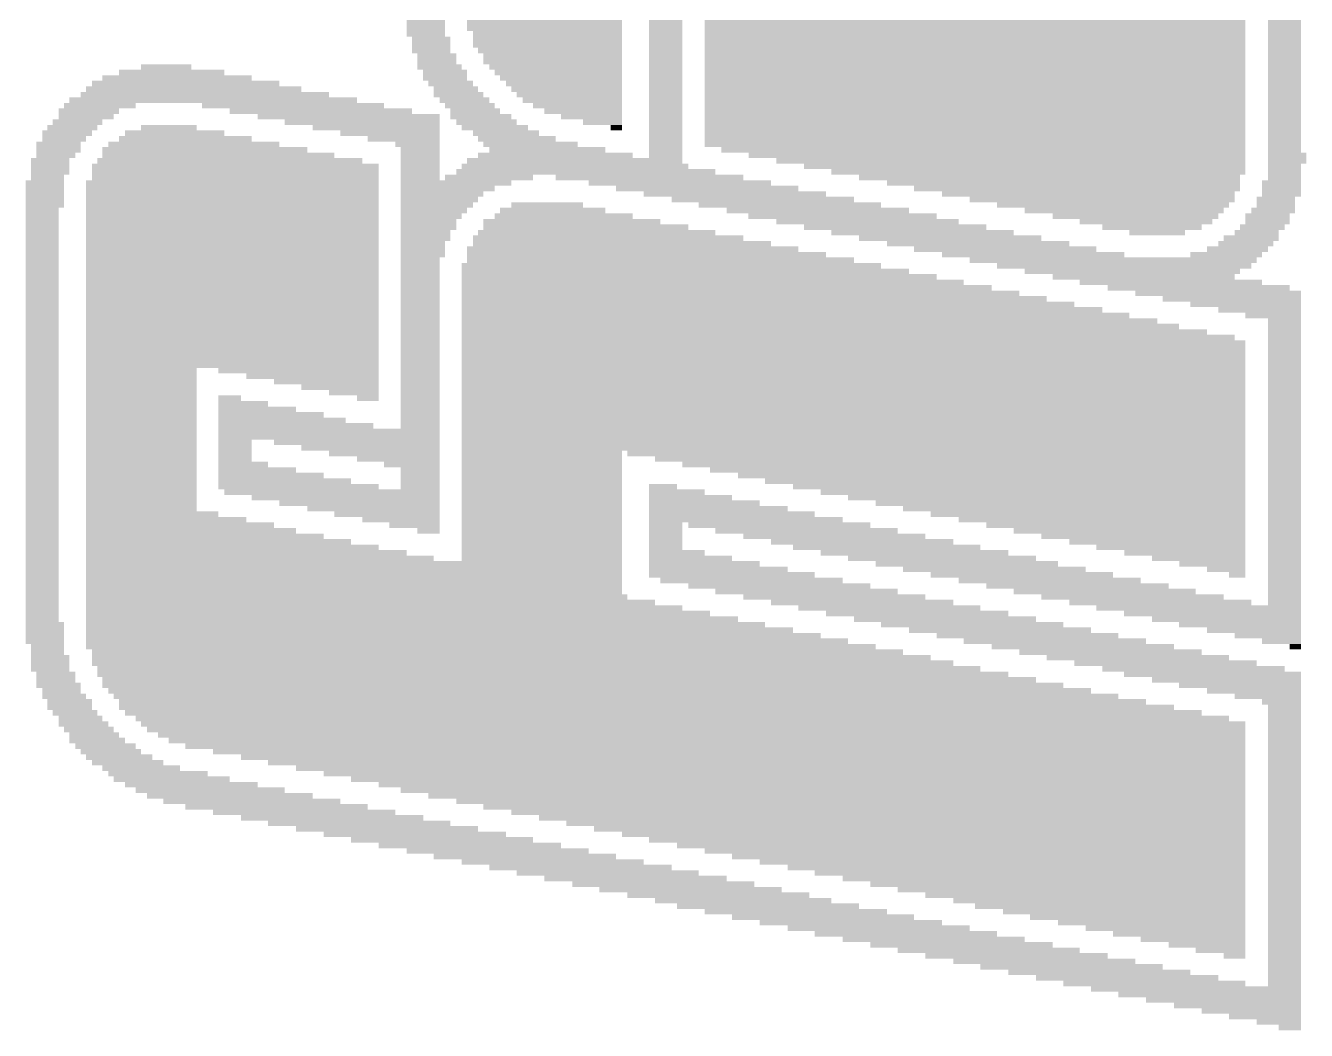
# Model space of a CAD drawing. Extents: x -50 to 50, y -28 to 28.
# Drawn here: x -50.259 to -45.349, y -7.631 to -3.778 of the extents above; entities that cross this region are included whole.
import ezdxf

# ---------------------------------------------------------------- set-up
doc = ezdxf.new("R2010")
doc.units = 0
doc.layers.add('200', color=132, linetype='CONTINUOUS')

# ---------------------------------------------------------------- blocks, each defined once
blk = doc.blocks.new('RECT')
blk.add_solid([(-0.5, -0.5), (0.5, -0.5), (-0.5, 0.5), (0.5, 0.5)])

msp = doc.modelspace()

# ---------------------------------------------------------------- block references
at = {"layer": '200'}
for p, xscale, yscale in [((-48.7248, -3.7677), 0.1473, 0.0211), ((-48.7248, -3.7888), 0.1473, 0.0211), ((-48.2702, -3.7677), 0.5944, 0.0211), ((-48.2702, -3.7888), 0.5944, 0.0211), ((-47.8053, -3.7677), 0.127, 0.0211), ((-47.8053, -3.7888), 0.127, 0.0211), ((-46.6192, -3.7677), 2.0726, 0.0211), ((-46.6192, -3.7888), 2.0726, 0.0211), ((-45.433, -3.7677), 0.127, 0.0211), ((-45.433, -3.7888), 0.127, 0.0211), ((-48.7248, -3.81), 0.1473, 0.0213), ((-48.7045, -3.8312), 0.1473, 0.0211), ((-48.2587, -3.81), 0.5715, 0.0213), ((-48.2587, -3.8312), 0.5715, 0.0211), ((-47.8053, -3.81), 0.127, 0.0213), ((-47.8053, -3.8312), 0.127, 0.0211), ((-46.6192, -3.81), 2.0726, 0.0213), ((-46.6192, -3.8312), 2.0726, 0.0211), ((-45.433, -3.81), 0.127, 0.0213), ((-45.433, -3.8312), 0.127, 0.0211), ((-48.7045, -3.8523), 0.1473, 0.0211), ((-48.7045, -3.8735), 0.1473, 0.0213), ((-48.2587, -3.8523), 0.5715, 0.0211), ((-48.2486, -3.8735), 0.5512, 0.0213), ((-47.8053, -3.8523), 0.127, 0.0211), ((-47.8053, -3.8735), 0.127, 0.0213), ((-46.6192, -3.8523), 2.0726, 0.0211), ((-46.6192, -3.8735), 2.0726, 0.0213), ((-45.433, -3.8523), 0.127, 0.0211), ((-45.433, -3.8735), 0.127, 0.0213), ((-49.7205, -3.937), 0.193, 0.0213), ((-48.6728, -3.937), 0.1702, 0.0213), ((-48.6829, -3.8947), 0.1499, 0.0211), ((-48.6829, -3.9158), 0.1499, 0.0211), ((-48.2384, -3.8947), 0.5309, 0.0211), ((-48.2384, -3.9158), 0.5309, 0.0211), ((-48.227, -3.937), 0.508, 0.0213), ((-47.8053, -3.8947), 0.127, 0.0211), ((-47.8053, -3.9158), 0.127, 0.0211), ((-47.8053, -3.937), 0.127, 0.0213), ((-46.6192, -3.8947), 2.0726, 0.0211), ((-46.6192, -3.9158), 2.0726, 0.0211), ((-46.6192, -3.937), 2.0726, 0.0213), ((-45.433, -3.8947), 0.127, 0.0211), ((-45.433, -3.9158), 0.127, 0.0211), ((-45.433, -3.937), 0.127, 0.0213), ((-49.6786, -3.9793), 0.5715, 0.0211), ((-49.6989, -3.9582), 0.4039, 0.0211), ((-48.6512, -3.9582), 0.1676, 0.0211), ((-48.6512, -3.9793), 0.1676, 0.0211), ((-48.2168, -3.9582), 0.4877, 0.0211), ((-48.2067, -3.9793), 0.4674, 0.0211), ((-47.8053, -3.9582), 0.127, 0.0211), ((-47.8053, -3.9793), 0.127, 0.0211), ((-46.6192, -3.9582), 2.0726, 0.0211), ((-46.6192, -3.9793), 2.0726, 0.0211), ((-45.433, -3.9582), 0.127, 0.0211), ((-45.433, -3.9793), 0.127, 0.0211), ((-49.6151, -4.0217), 0.8255, 0.0211), ((-49.6456, -4.0005), 0.7188, 0.0213), ((-48.6296, -4.0005), 0.1702, 0.0213), ((-48.6093, -4.0217), 0.1702, 0.0211), ((-48.1952, -4.0005), 0.4445, 0.0213), ((-48.1851, -4.0217), 0.4242, 0.0211), ((-47.8053, -4.0005), 0.127, 0.0213), ((-47.8053, -4.0217), 0.127, 0.0211), ((-46.6192, -4.0005), 2.0726, 0.0213), ((-46.6192, -4.0217), 2.0726, 0.0211), ((-45.433, -4.0005), 0.127, 0.0213), ((-45.433, -4.0217), 0.127, 0.0211), ((-49.9745, -4.0852), 0.2743, 0.0211), ((-49.5402, -4.064), 1.1024, 0.0213), ((-49.5719, -4.0428), 0.9525, 0.0211), ((-49.2341, -4.0852), 0.6985, 0.0211), ((-48.5991, -4.0428), 0.1905, 0.0211), ((-48.5762, -4.064), 0.1905, 0.0213), ((-48.5559, -4.0852), 0.1905, 0.0211), ((-48.1749, -4.0428), 0.4039, 0.0211), ((-48.1635, -4.064), 0.381, 0.0213), ((-48.1432, -4.0852), 0.3404, 0.0211), ((-47.8053, -4.0428), 0.127, 0.0211), ((-47.8053, -4.064), 0.127, 0.0213), ((-47.8053, -4.0852), 0.127, 0.0211), ((-46.6192, -4.0428), 2.0726, 0.0211), ((-46.6192, -4.064), 2.0726, 0.0213), ((-46.6192, -4.0852), 2.0726, 0.0211), ((-45.433, -4.0428), 0.127, 0.0211), ((-45.433, -4.064), 0.127, 0.0213), ((-45.433, -4.0852), 0.127, 0.0211), ((-50.0266, -4.1275), 0.2108, 0.0213), ((-50.0164, -4.1063), 0.2311, 0.0211), ((-49.1274, -4.1063), 0.6985, 0.0211), ((-49.0207, -4.1275), 0.6985, 0.0213), ((-48.5356, -4.1063), 0.1905, 0.0211), ((-48.514, -4.1275), 0.2337, 0.0213), ((-48.1216, -4.1063), 0.2972, 0.0211), ((-48.0898, -4.1275), 0.2337, 0.0213), ((-47.8053, -4.1063), 0.127, 0.0211), ((-47.8053, -4.1275), 0.127, 0.0213), ((-46.6192, -4.1063), 2.0726, 0.0211), ((-46.6192, -4.1275), 2.0726, 0.0213), ((-45.433, -4.1063), 0.127, 0.0211), ((-45.433, -4.1275), 0.127, 0.0213), ((-50.0799, -4.1698), 0.1905, 0.0211), ((-50.0596, -4.1487), 0.1905, 0.0211), ((-49.7103, -4.1698), 0.2134, 0.0211), ((-48.9687, -4.1487), 0.5944, 0.0211), ((-48.9153, -4.1698), 0.4877, 0.0211), ((-48.4924, -4.1487), 0.2311, 0.0211), ((-48.4607, -4.1698), 0.254, 0.0211), ((-48.0479, -4.1487), 0.1499, 0.0211), ((-47.9946, -4.1698), 0.0432, 0.0211), ((-47.8053, -4.1487), 0.127, 0.0211), ((-47.8053, -4.1698), 0.127, 0.0211), ((-46.6192, -4.1487), 2.0726, 0.0211), ((-46.6192, -4.1698), 2.0726, 0.0211), ((-45.433, -4.1487), 0.127, 0.0211), ((-45.433, -4.1698), 0.127, 0.0211), ((-50.1002, -4.191), 0.1905, 0.0213), ((-50.1117, -4.2122), 0.1676, 0.0211), ((-49.6468, -4.2122), 0.508, 0.0211), ((-49.6875, -4.191), 0.381, 0.0213), ((-48.862, -4.191), 0.381, 0.0213), ((-48.8099, -4.2122), 0.2769, 0.0211), ((-48.4175, -4.191), 0.254, 0.0213), ((-48.3756, -4.2122), 0.2972, 0.0211), ((-47.8053, -4.191), 0.127, 0.0213), ((-47.8053, -4.2122), 0.127, 0.0211), ((-46.6192, -4.191), 2.0726, 0.0213), ((-46.6192, -4.2122), 2.0726, 0.0211), ((-45.433, -4.191), 0.127, 0.0213), ((-45.433, -4.2122), 0.127, 0.0211), ((-50.1333, -4.2333), 0.1702, 0.0211), ((-50.1333, -4.2545), 0.1702, 0.0213), ((-50.1434, -4.2757), 0.1499, 0.0211), ((-49.5719, -4.2545), 0.7849, 0.0213), ((-49.5198, -4.2757), 0.889, 0.0211), ((-49.6138, -4.2333), 0.6553, 0.0211), ((-48.7566, -4.2333), 0.1702, 0.0211), ((-48.7464, -4.2545), 0.1499, 0.0213), ((-48.7464, -4.2757), 0.1499, 0.0211), ((-48.2283, -4.2757), 0.5918, 0.0211), ((-48.3235, -4.2333), 0.3607, 0.0211), ((-48.2587, -4.2545), 0.4445, 0.0213), ((-47.8053, -4.2333), 0.127, 0.0211), ((-47.8053, -4.2545), 0.127, 0.0213), ((-47.8053, -4.2757), 0.127, 0.0211), ((-46.6192, -4.2333), 2.0726, 0.0211), ((-46.5874, -4.2545), 2.0091, 0.0213), ((-46.5353, -4.2757), 1.905, 0.0211), ((-45.433, -4.2333), 0.127, 0.0211), ((-45.433, -4.2545), 0.127, 0.0213), ((-45.4228, -4.2757), 0.1473, 0.0211), ((-50.165, -4.2968), 0.1473, 0.0211), ((-50.165, -4.318), 0.1473, 0.0213), ((-49.4551, -4.318), 1.0998, 0.0213), ((-49.4767, -4.2968), 1.016, 0.0211), ((-48.7464, -4.2968), 0.1499, 0.0211), ((-48.7464, -4.318), 0.1499, 0.0213), ((-48.1533, -4.318), 0.8687, 0.0213), ((-48.1546, -4.2968), 0.8255, 0.0211), ((-46.482, -4.2968), 1.7983, 0.0211), ((-46.4287, -4.318), 1.6916, 0.0213), ((-45.4228, -4.2968), 0.1473, 0.0211), ((-45.433, -4.318), 0.127, 0.0213), ((-50.1752, -4.3603), 0.127, 0.0211), ((-50.165, -4.3392), 0.1473, 0.0211), ((-49.4551, -4.3392), 1.0998, 0.0211), ((-49.4551, -4.3603), 1.0998, 0.0211), ((-48.7464, -4.3392), 0.1499, 0.0211), ((-48.7464, -4.3603), 0.1499, 0.0211), ((-48.4823, -4.3603), 0.3378, 0.0211), ((-48.1114, -4.3392), 0.9931, 0.0211), ((-47.8676, -4.3603), 0.7188, 0.0211), ((-46.3766, -4.3392), 1.5875, 0.0211), ((-46.3334, -4.3603), 1.4605, 0.0211), ((-45.433, -4.3392), 0.127, 0.0211), ((-45.433, -4.3603), 0.127, 0.0211), ((-50.1853, -4.3815), 0.1473, 0.0213), ((-50.1853, -4.4027), 0.1473, 0.0211), ((-50.1853, -4.4238), 0.1473, 0.0211), ((-49.4665, -4.3815), 1.1227, 0.0213), ((-49.4665, -4.4027), 1.1227, 0.0211), ((-49.4665, -4.4238), 1.1227, 0.0211), ((-48.6093, -4.3815), 0.4242, 0.0213), ((-48.641, -4.4027), 0.3607, 0.0211), ((-48.6626, -4.4238), 0.3175, 0.0211), ((-47.7507, -4.3815), 0.6985, 0.0213), ((-47.6466, -4.4027), 0.6985, 0.0211), ((-47.5399, -4.4238), 0.6985, 0.0211), ((-46.2801, -4.3815), 1.3538, 0.0213), ((-46.228, -4.4027), 1.2497, 0.0211), ((-46.1848, -4.4238), 1.1227, 0.0211), ((-45.4444, -4.3815), 0.1499, 0.0213), ((-45.4444, -4.4027), 0.1499, 0.0211), ((-45.4444, -4.4238), 0.1499, 0.0211), ((-50.1853, -4.445), 0.1473, 0.0213), ((-50.1853, -4.4662), 0.1473, 0.0211), ((-49.4665, -4.445), 1.1227, 0.0213), ((-49.4665, -4.4662), 1.1227, 0.0211), ((-48.6728, -4.445), 0.2972, 0.0213), ((-48.6829, -4.4662), 0.2769, 0.0211), ((-48.26, -4.4662), 0.2743, 0.0211), ((-47.4332, -4.445), 0.6985, 0.0213), ((-47.3291, -4.4662), 0.6985, 0.0211), ((-46.1315, -4.445), 1.016, 0.0213), ((-46.0908, -4.4662), 0.889, 0.0211), ((-45.466, -4.445), 0.1473, 0.0213), ((-45.466, -4.4662), 0.1473, 0.0211), ((-50.1955, -4.4873), 0.127, 0.0211), ((-50.1955, -4.5085), 0.127, 0.0213), ((-49.4665, -4.4873), 1.1227, 0.0211), ((-49.4665, -4.5085), 1.1227, 0.0213), ((-48.7045, -4.5085), 0.2337, 0.0213), ((-48.6943, -4.4873), 0.254, 0.0211), ((-48.1965, -4.5085), 0.5283, 0.0213), ((-48.2384, -4.4873), 0.4039, 0.0211), ((-47.2224, -4.4873), 0.6985, 0.0211), ((-47.1272, -4.5085), 0.7214, 0.0213), ((-46.0477, -4.4873), 0.762, 0.0211), ((-46.0045, -4.5085), 0.635, 0.0213), ((-45.4978, -4.5085), 0.1702, 0.0213), ((-45.4762, -4.4873), 0.1676, 0.0211), ((-50.1955, -4.5297), 0.127, 0.0211), ((-50.1955, -4.5508), 0.127, 0.0211), ((-50.1955, -4.572), 0.127, 0.0213), ((-49.4665, -4.5297), 1.1227, 0.0211), ((-49.4665, -4.5508), 1.1227, 0.0211), ((-49.4665, -4.572), 1.1227, 0.0213), ((-48.7147, -4.5297), 0.2134, 0.0211), ((-48.7147, -4.5508), 0.2134, 0.0211), ((-48.7261, -4.572), 0.1905, 0.0213), ((-48.0695, -4.572), 0.9093, 0.0213), ((-48.1648, -4.5297), 0.6782, 0.0211), ((-48.1114, -4.5508), 0.7849, 0.0211), ((-47.0319, -4.5297), 0.6985, 0.0211), ((-46.9252, -4.5508), 0.6985, 0.0211), ((-46.8211, -4.572), 0.6985, 0.0213), ((-45.9638, -4.5297), 0.508, 0.0211), ((-45.941, -4.5508), 0.381, 0.0211), ((-45.9207, -4.572), 0.2134, 0.0213), ((-45.5397, -4.572), 0.1676, 0.0213), ((-45.5181, -4.5508), 0.1702, 0.0211), ((-45.4978, -4.5297), 0.1702, 0.0211), ((-50.1955, -4.5932), 0.127, 0.0211), ((-50.1955, -4.6143), 0.127, 0.0211), ((-49.4665, -4.5932), 1.1227, 0.0211), ((-49.4665, -4.6143), 1.1227, 0.0211), ((-48.7261, -4.5932), 0.1905, 0.0211), ((-48.7363, -4.6143), 0.1702, 0.0211), ((-47.973, -4.6143), 1.143, 0.0211), ((-48.0263, -4.5932), 1.0363, 0.0211), ((-46.7144, -4.5932), 0.6985, 0.0211), ((-46.6077, -4.6143), 0.6985, 0.0211), ((-45.5816, -4.6143), 0.2108, 0.0211), ((-45.5613, -4.5932), 0.2108, 0.0211), ((-50.1955, -4.6355), 0.127, 0.0213), ((-50.1955, -4.6567), 0.127, 0.0211), ((-49.4665, -4.6355), 1.1227, 0.0213), ((-49.4665, -4.6567), 1.1227, 0.0211), ((-48.7363, -4.6355), 0.1702, 0.0213), ((-48.7363, -4.6567), 0.1702, 0.0211), ((-47.9323, -4.6355), 1.27, 0.0213), ((-47.879, -4.6567), 1.3767, 0.0211), ((-46.5036, -4.6355), 0.6985, 0.0213), ((-46.3969, -4.6567), 0.6985, 0.0211), ((-45.6565, -4.6567), 0.2743, 0.0211), ((-45.6133, -4.6355), 0.2337, 0.0213), ((-50.1955, -4.6778), 0.127, 0.0211), ((-50.1955, -4.699), 0.127, 0.0213), ((-50.1955, -4.7202), 0.127, 0.0211), ((-49.4665, -4.6778), 1.1227, 0.0211), ((-49.4665, -4.699), 1.1227, 0.0213), ((-49.4665, -4.7202), 1.1227, 0.0211), ((-48.7464, -4.6778), 0.1499, 0.0211), ((-48.7464, -4.699), 0.1499, 0.0213), ((-48.7464, -4.7202), 0.1499, 0.0211), ((-47.7838, -4.699), 1.6078, 0.0213), ((-47.7304, -4.7202), 1.7145, 0.0211), ((-47.8257, -4.6778), 1.4834, 0.0211), ((-46.0896, -4.6778), 1.0998, 0.0211), ((-46.0477, -4.699), 0.9754, 0.0213), ((-46.0159, -4.7202), 0.8255, 0.0211), ((-50.1955, -4.7413), 0.127, 0.0211), ((-50.1955, -4.7625), 0.127, 0.0213), ((-49.4665, -4.7413), 1.1227, 0.0211), ((-49.4665, -4.7625), 1.1227, 0.0213), ((-48.7464, -4.7413), 0.1499, 0.0211), ((-48.7464, -4.7625), 0.1499, 0.0213), ((-47.6771, -4.7413), 1.8212, 0.0211), ((-47.625, -4.7625), 1.9253, 0.0213), ((-45.9727, -4.7413), 0.6985, 0.0211), ((-45.8686, -4.7625), 0.6985, 0.0213), ((-50.1955, -4.7837), 0.127, 0.0211), ((-50.1955, -4.8048), 0.127, 0.0211), ((-49.4665, -4.7837), 1.1227, 0.0211), ((-49.4665, -4.8048), 1.1227, 0.0211), ((-48.7464, -4.7837), 0.1499, 0.0211), ((-48.7464, -4.8048), 0.1499, 0.0211), ((-47.5717, -4.7837), 2.032, 0.0211), ((-47.5183, -4.8048), 2.1387, 0.0211), ((-45.7619, -4.7837), 0.6985, 0.0211), ((-45.687, -4.8048), 0.635, 0.0211), ((-50.1955, -4.826), 0.127, 0.0213), ((-50.1955, -4.8472), 0.127, 0.0211), ((-50.1955, -4.8683), 0.127, 0.0211), ((-49.4665, -4.826), 1.1227, 0.0213), ((-49.4665, -4.8472), 1.1227, 0.0211), ((-49.4665, -4.8683), 1.1227, 0.0211), ((-48.7464, -4.826), 0.1499, 0.0213), ((-48.7464, -4.8472), 0.1499, 0.0211), ((-48.7464, -4.8683), 0.1499, 0.0211), ((-47.4663, -4.826), 2.2428, 0.0213), ((-47.4129, -4.8472), 2.3495, 0.0211), ((-47.3596, -4.8683), 2.4562, 0.0211), ((-45.6349, -4.826), 0.5309, 0.0213), ((-45.5816, -4.8472), 0.4242, 0.0211), ((-45.5282, -4.8683), 0.3175, 0.0211), ((-50.1955, -4.8895), 0.127, 0.0213), ((-50.1955, -4.9107), 0.127, 0.0211), ((-49.4665, -4.8895), 1.1227, 0.0213), ((-49.4665, -4.9107), 1.1227, 0.0211), ((-48.7464, -4.8895), 0.1499, 0.0213), ((-48.7464, -4.9107), 0.1499, 0.0211), ((-47.2542, -4.9107), 2.667, 0.0211), ((-47.3075, -4.8895), 2.5603, 0.0213), ((-45.4762, -4.8895), 0.2134, 0.0213), ((-45.433, -4.9107), 0.127, 0.0211), ((-50.1955, -4.9318), 0.127, 0.0211), ((-50.1955, -4.953), 0.127, 0.0213), ((-49.4665, -4.9318), 1.1227, 0.0211), ((-49.4665, -4.953), 1.1227, 0.0213), ((-48.7464, -4.9318), 0.1499, 0.0211), ((-48.7464, -4.953), 0.1499, 0.0213), ((-47.2123, -4.9318), 2.7508, 0.0211), ((-47.1589, -4.953), 2.8575, 0.0213), ((-45.433, -4.9318), 0.127, 0.0211), ((-45.433, -4.953), 0.127, 0.0213), ((-50.1955, -4.9742), 0.127, 0.0211), ((-50.1955, -4.9953), 0.127, 0.0211), ((-50.1955, -5.0165), 0.127, 0.0213), ((-49.4665, -4.9742), 1.1227, 0.0211), ((-49.4665, -4.9953), 1.1227, 0.0211), ((-49.4665, -5.0165), 1.1227, 0.0213), ((-48.7464, -4.9742), 0.1499, 0.0211), ((-48.7464, -4.9953), 0.1499, 0.0211), ((-48.7464, -5.0165), 0.1499, 0.0213), ((-47.1056, -4.9742), 2.9642, 0.0211), ((-47.0853, -4.9953), 3.0048, 0.0211), ((-47.0853, -5.0165), 3.0048, 0.0213), ((-45.433, -4.9742), 0.127, 0.0211), ((-45.433, -4.9953), 0.127, 0.0211), ((-45.433, -5.0165), 0.127, 0.0213), ((-50.1955, -5.0377), 0.127, 0.0211), ((-50.1955, -5.0588), 0.127, 0.0211), ((-49.4665, -5.0377), 1.1227, 0.0211), ((-49.4665, -5.0588), 1.1227, 0.0211), ((-48.7464, -5.0377), 0.1499, 0.0211), ((-48.7464, -5.0588), 0.1499, 0.0211), ((-47.0853, -5.0377), 3.0048, 0.0211), ((-47.0853, -5.0588), 3.0048, 0.0211), ((-45.433, -5.0377), 0.127, 0.0211), ((-45.433, -5.0588), 0.127, 0.0211), ((-50.1955, -5.08), 0.127, 0.0213), ((-50.1955, -5.1012), 0.127, 0.0211), ((-49.4665, -5.08), 1.1227, 0.0213), ((-49.8158, -5.1012), 0.4242, 0.0211), ((-49.2125, -5.1012), 0.6147, 0.0211), ((-48.7464, -5.08), 0.1499, 0.0213), ((-48.7464, -5.1012), 0.1499, 0.0211), ((-47.0853, -5.08), 3.0048, 0.0213), ((-47.0853, -5.1012), 3.0048, 0.0211), ((-45.433, -5.08), 0.127, 0.0213), ((-45.433, -5.1012), 0.127, 0.0211), ((-50.1955, -5.1223), 0.127, 0.0211), ((-50.1955, -5.1435), 0.127, 0.0213), ((-50.1955, -5.1647), 0.127, 0.0211), ((-49.8158, -5.1223), 0.4242, 0.0211), ((-49.8158, -5.1435), 0.4242, 0.0213), ((-49.8158, -5.1647), 0.4242, 0.0211), ((-49.1592, -5.1223), 0.508, 0.0211), ((-49.1058, -5.1435), 0.4013, 0.0213), ((-49.0538, -5.1647), 0.2972, 0.0211), ((-48.7464, -5.1223), 0.1499, 0.0211), ((-48.7464, -5.1435), 0.1499, 0.0213), ((-48.7464, -5.1647), 0.1499, 0.0211), ((-47.0853, -5.1223), 3.0048, 0.0211), ((-47.0853, -5.1435), 3.0048, 0.0213), ((-47.0853, -5.1647), 3.0048, 0.0211), ((-45.433, -5.1223), 0.127, 0.0211), ((-45.433, -5.1435), 0.127, 0.0213), ((-45.433, -5.1647), 0.127, 0.0211), ((-50.1955, -5.1858), 0.127, 0.0211), ((-50.1955, -5.207), 0.127, 0.0213), ((-49.8158, -5.1858), 0.4242, 0.0211), ((-49.8158, -5.207), 0.4242, 0.0213), ((-49.4767, -5.207), 0.0864, 0.0213), ((-49.0004, -5.1858), 0.1905, 0.0211), ((-48.9471, -5.207), 0.0838, 0.0213), ((-48.7464, -5.1858), 0.1499, 0.0211), ((-48.7464, -5.207), 0.1499, 0.0213), ((-47.0853, -5.1858), 3.0048, 0.0211), ((-47.0853, -5.207), 3.0048, 0.0213), ((-45.433, -5.1858), 0.127, 0.0211), ((-45.433, -5.207), 0.127, 0.0213), ((-50.1955, -5.2282), 0.127, 0.0211), ((-50.1955, -5.2493), 0.127, 0.0211), ((-49.8158, -5.2282), 0.4242, 0.0211), ((-49.8158, -5.2493), 0.4242, 0.0211), ((-49.3713, -5.2493), 0.2972, 0.0211), ((-49.4246, -5.2282), 0.1905, 0.0211), ((-48.7464, -5.2282), 0.1499, 0.0211), ((-48.7464, -5.2493), 0.1499, 0.0211), ((-47.0853, -5.2282), 3.0048, 0.0211), ((-47.0853, -5.2493), 3.0048, 0.0211), ((-45.433, -5.2282), 0.127, 0.0211), ((-45.433, -5.2493), 0.127, 0.0211), ((-50.1955, -5.2705), 0.127, 0.0213), ((-50.1955, -5.2917), 0.127, 0.0211), ((-50.1955, -5.3128), 0.127, 0.0211), ((-49.8158, -5.2705), 0.4242, 0.0213), ((-49.8158, -5.2917), 0.4242, 0.0211), ((-49.8158, -5.3128), 0.4242, 0.0211), ((-49.276, -5.2917), 0.4877, 0.0211), ((-49.2227, -5.3128), 0.5944, 0.0211), ((-49.3179, -5.2705), 0.4039, 0.0213), ((-48.7464, -5.2705), 0.1499, 0.0213), ((-48.7464, -5.2917), 0.1499, 0.0211), ((-48.7464, -5.3128), 0.1499, 0.0211), ((-47.0853, -5.2705), 3.0048, 0.0213), ((-47.0853, -5.2917), 3.0048, 0.0211), ((-47.0853, -5.3128), 3.0048, 0.0211), ((-45.433, -5.2705), 0.127, 0.0213), ((-45.433, -5.2917), 0.127, 0.0211), ((-45.433, -5.3128), 0.127, 0.0211), ((-50.1955, -5.334), 0.127, 0.0213), ((-50.1955, -5.3552), 0.127, 0.0211), ((-49.8158, -5.334), 0.4242, 0.0213), ((-49.8158, -5.3552), 0.4242, 0.0211), ((-49.0957, -5.334), 0.8484, 0.0213), ((-49.0957, -5.3552), 0.8484, 0.0211), ((-47.0853, -5.334), 3.0048, 0.0213), ((-47.0853, -5.3552), 3.0048, 0.0211), ((-45.433, -5.334), 0.127, 0.0213), ((-45.433, -5.3552), 0.127, 0.0211), ((-50.1955, -5.3763), 0.127, 0.0211), ((-50.1955, -5.3975), 0.127, 0.0213), ((-49.8158, -5.3763), 0.4242, 0.0211), ((-49.8158, -5.3975), 0.4242, 0.0213), ((-49.4563, -5.3763), 0.127, 0.0211), ((-49.4563, -5.3975), 0.127, 0.0213), ((-48.989, -5.3763), 0.635, 0.0211), ((-48.9369, -5.3975), 0.5309, 0.0213), ((-47.0853, -5.3763), 3.0048, 0.0211), ((-47.0853, -5.3975), 3.0048, 0.0213), ((-45.433, -5.3763), 0.127, 0.0211), ((-45.433, -5.3975), 0.127, 0.0213), ((-50.1955, -5.4187), 0.127, 0.0211), ((-50.1955, -5.4398), 0.127, 0.0211), ((-49.8158, -5.4187), 0.4242, 0.0211), ((-49.8158, -5.4398), 0.4242, 0.0211), ((-49.4563, -5.4187), 0.127, 0.0211), ((-49.4563, -5.4398), 0.127, 0.0211), ((-48.8836, -5.4187), 0.4242, 0.0211), ((-48.8302, -5.4398), 0.3175, 0.0211), ((-48.2803, -5.4187), 0.6147, 0.0211), ((-48.2803, -5.4398), 0.6147, 0.0211), ((-46.7677, -5.4187), 2.3698, 0.0211), ((-46.7144, -5.4398), 2.2631, 0.0211), ((-45.433, -5.4187), 0.127, 0.0211), ((-45.433, -5.4398), 0.127, 0.0211), ((-50.1955, -5.461), 0.127, 0.0213), ((-50.1955, -5.4822), 0.127, 0.0211), ((-50.1955, -5.5033), 0.127, 0.0211), ((-49.8158, -5.461), 0.4242, 0.0213), ((-49.8158, -5.4822), 0.4242, 0.0211), ((-49.8158, -5.5033), 0.4242, 0.0211), ((-49.3713, -5.4822), 0.2972, 0.0211), ((-49.4246, -5.461), 0.1905, 0.0213), ((-49.3179, -5.5033), 0.4039, 0.0211), ((-48.7782, -5.461), 0.2134, 0.0213), ((-48.7464, -5.4822), 0.1499, 0.0211), ((-48.7464, -5.5033), 0.1499, 0.0211), ((-48.2803, -5.461), 0.6147, 0.0213), ((-48.2803, -5.4822), 0.6147, 0.0211), ((-48.2803, -5.5033), 0.6147, 0.0211), ((-46.6623, -5.461), 2.159, 0.0213), ((-46.609, -5.4822), 2.0523, 0.0211), ((-46.5557, -5.5033), 1.9456, 0.0211), ((-45.433, -5.461), 0.127, 0.0213), ((-45.433, -5.4822), 0.127, 0.0211), ((-45.433, -5.5033), 0.127, 0.0211), ((-50.1955, -5.5245), 0.127, 0.0213), ((-50.1955, -5.5457), 0.127, 0.0211), ((-49.8158, -5.5245), 0.4242, 0.0213), ((-49.8158, -5.5457), 0.4242, 0.0211), ((-49.2658, -5.5245), 0.508, 0.0213), ((-49.2125, -5.5457), 0.6147, 0.0211), ((-48.7464, -5.5245), 0.1499, 0.0213), ((-48.7464, -5.5457), 0.1499, 0.0211), ((-48.2803, -5.5245), 0.6147, 0.0213), ((-48.2803, -5.5457), 0.6147, 0.0211), ((-47.8155, -5.5457), 0.1067, 0.0211), ((-46.5036, -5.5245), 1.8415, 0.0213), ((-46.4503, -5.5457), 1.7348, 0.0211), ((-45.433, -5.5245), 0.127, 0.0213), ((-45.433, -5.5457), 0.127, 0.0211), ((-50.1955, -5.5668), 0.127, 0.0211), ((-50.1955, -5.588), 0.127, 0.0213), ((-49.8158, -5.5668), 0.4242, 0.0211), ((-49.8158, -5.588), 0.4242, 0.0213), ((-49.0842, -5.5668), 0.8255, 0.0211), ((-49.0322, -5.588), 0.7214, 0.0213), ((-48.2803, -5.5668), 0.6147, 0.0211), ((-48.2803, -5.588), 0.6147, 0.0213), ((-47.7622, -5.5668), 0.2134, 0.0211), ((-47.7101, -5.588), 0.3175, 0.0213), ((-46.3969, -5.5668), 1.6281, 0.0211), ((-46.3448, -5.588), 1.524, 0.0213), ((-45.433, -5.5668), 0.127, 0.0211), ((-45.433, -5.588), 0.127, 0.0213), ((-50.1955, -5.6092), 0.127, 0.0211), ((-50.1955, -5.6303), 0.127, 0.0211), ((-50.1955, -5.6515), 0.127, 0.0213), ((-49.8158, -5.6092), 0.4242, 0.0211), ((-49.8158, -5.6303), 0.4242, 0.0211), ((-49.7738, -5.6515), 0.508, 0.0213), ((-48.9788, -5.6092), 0.6147, 0.0211), ((-48.9255, -5.6303), 0.508, 0.0211), ((-48.8734, -5.6515), 0.4039, 0.0213), ((-48.2803, -5.6092), 0.6147, 0.0211), ((-48.2803, -5.6303), 0.6147, 0.0211), ((-48.2803, -5.6515), 0.6147, 0.0213), ((-47.6568, -5.6092), 0.4242, 0.0211), ((-47.6034, -5.6303), 0.5309, 0.0211), ((-47.5513, -5.6515), 0.635, 0.0213), ((-46.2915, -5.6092), 1.4173, 0.0211), ((-46.2394, -5.6303), 1.3132, 0.0211), ((-46.1861, -5.6515), 1.2065, 0.0213), ((-45.433, -5.6092), 0.127, 0.0211), ((-45.433, -5.6303), 0.127, 0.0211), ((-45.433, -5.6515), 0.127, 0.0213), ((-50.1955, -5.6727), 0.127, 0.0211), ((-50.1955, -5.6938), 0.127, 0.0211), ((-49.7205, -5.6727), 0.6147, 0.0211), ((-49.6672, -5.6938), 0.7214, 0.0211), ((-48.8201, -5.6727), 0.2972, 0.0211), ((-48.768, -5.6938), 0.193, 0.0211), ((-48.2803, -5.6727), 0.6147, 0.0211), ((-48.2803, -5.6938), 0.6147, 0.0211), ((-47.498, -5.6727), 0.7417, 0.0211), ((-47.8053, -5.6938), 0.127, 0.0211), ((-47.3697, -5.6938), 0.6985, 0.0211), ((-46.1328, -5.6727), 1.0998, 0.0211), ((-46.0794, -5.6938), 0.9931, 0.0211), ((-45.433, -5.6727), 0.127, 0.0211), ((-45.433, -5.6938), 0.127, 0.0211), ((-50.1955, -5.715), 0.127, 0.0213), ((-50.1955, -5.7362), 0.127, 0.0211), ((-49.6253, -5.715), 0.8052, 0.0213), ((-49.5719, -5.7362), 0.9119, 0.0211), ((-48.7147, -5.715), 0.0864, 0.0213), ((-48.2803, -5.715), 0.6147, 0.0213), ((-48.2803, -5.7362), 0.6147, 0.0211), ((-47.8053, -5.715), 0.127, 0.0213), ((-47.8053, -5.7362), 0.127, 0.0211), ((-47.2656, -5.715), 0.6985, 0.0213), ((-47.1589, -5.7362), 0.6985, 0.0211), ((-46.0273, -5.715), 0.889, 0.0213), ((-45.974, -5.7362), 0.7823, 0.0211), ((-45.433, -5.715), 0.127, 0.0213), ((-45.433, -5.7362), 0.127, 0.0211), ((-50.1955, -5.7573), 0.127, 0.0211), ((-50.1955, -5.7785), 0.127, 0.0213), ((-50.1955, -5.7997), 0.127, 0.0211), ((-49.4665, -5.7785), 1.1227, 0.0213), ((-49.4132, -5.7997), 1.2294, 0.0211), ((-49.5198, -5.7573), 1.016, 0.0211), ((-48.2803, -5.7573), 0.6147, 0.0211), ((-48.2803, -5.7785), 0.6147, 0.0213), ((-48.2803, -5.7997), 0.6147, 0.0211), ((-47.7622, -5.7997), 0.2134, 0.0211), ((-47.8053, -5.7573), 0.127, 0.0211), ((-47.8053, -5.7785), 0.127, 0.0213), ((-47.0522, -5.7573), 0.6985, 0.0211), ((-46.9582, -5.7785), 0.7188, 0.0213), ((-46.8516, -5.7997), 0.7188, 0.0211), ((-45.9207, -5.7573), 0.6756, 0.0211), ((-45.8686, -5.7785), 0.5715, 0.0213), ((-45.8152, -5.7997), 0.4648, 0.0211), ((-45.433, -5.7573), 0.127, 0.0211), ((-45.433, -5.7785), 0.127, 0.0213), ((-45.433, -5.7997), 0.127, 0.0211), ((-50.1955, -5.8208), 0.127, 0.0211), ((-50.1955, -5.842), 0.127, 0.0213), ((-49.3611, -5.8208), 1.3335, 0.0211), ((-49.0004, -5.842), 2.0549, 0.0213), ((-48.2803, -5.8208), 0.6147, 0.0211), ((-47.6568, -5.842), 0.4242, 0.0213), ((-47.7101, -5.8208), 0.3175, 0.0211), ((-46.7462, -5.8208), 0.7214, 0.0211), ((-46.6509, -5.842), 0.6985, 0.0213), ((-45.7619, -5.8208), 0.3581, 0.0211), ((-45.7098, -5.842), 0.254, 0.0213), ((-45.433, -5.8208), 0.127, 0.0211), ((-45.433, -5.842), 0.127, 0.0213), ((-50.1955, -5.8632), 0.127, 0.0211), ((-50.1955, -5.8843), 0.127, 0.0211), ((-49.0004, -5.8632), 2.0549, 0.0211), ((-49.0004, -5.8843), 2.0549, 0.0211), ((-47.6034, -5.8632), 0.5309, 0.0211), ((-47.5513, -5.8843), 0.635, 0.0211), ((-46.5455, -5.8632), 0.701, 0.0211), ((-46.4401, -5.8843), 0.6985, 0.0211), ((-45.6565, -5.8632), 0.1473, 0.0211), ((-45.6146, -5.8843), 0.0635, 0.0211), ((-45.433, -5.8632), 0.127, 0.0211), ((-45.433, -5.8843), 0.127, 0.0211), ((-50.1955, -5.9055), 0.127, 0.0213), ((-50.1955, -5.9267), 0.127, 0.0211), ((-50.1955, -5.9478), 0.127, 0.0211), ((-49.0004, -5.9055), 2.0549, 0.0213), ((-49.0004, -5.9267), 2.0549, 0.0211), ((-49.0004, -5.9478), 2.0549, 0.0211), ((-47.4764, -5.9055), 0.6985, 0.0213), ((-47.3697, -5.9267), 0.6985, 0.0211), ((-47.2656, -5.9478), 0.6985, 0.0211), ((-46.3334, -5.9055), 0.6985, 0.0213), ((-46.2267, -5.9267), 0.6985, 0.0211), ((-46.1226, -5.9478), 0.6985, 0.0211), ((-45.433, -5.9055), 0.127, 0.0213), ((-45.433, -5.9267), 0.127, 0.0211), ((-45.433, -5.9478), 0.127, 0.0211), ((-50.1955, -5.969), 0.127, 0.0213), ((-50.1955, -5.9902), 0.127, 0.0211), ((-48.9903, -5.969), 2.0752, 0.0213), ((-48.9369, -5.9902), 2.1819, 0.0211), ((-47.1589, -5.969), 0.6985, 0.0213), ((-47.0522, -5.9902), 0.6985, 0.0211), ((-46.0159, -5.969), 0.6985, 0.0213), ((-45.9092, -5.9902), 0.6985, 0.0211), ((-45.433, -5.969), 0.127, 0.0213), ((-45.433, -5.9902), 0.127, 0.0211), ((-50.1955, -6.0113), 0.127, 0.0211), ((-50.1955, -6.0325), 0.127, 0.0213), ((-48.8315, -6.0325), 2.3927, 0.0213), ((-48.8848, -6.0113), 2.286, 0.0211), ((-46.9481, -6.0113), 0.6985, 0.0211), ((-46.8414, -6.0325), 0.6985, 0.0213), ((-45.7619, -6.0113), 0.7849, 0.0211), ((-45.7086, -6.0325), 0.6782, 0.0213), ((-50.1955, -6.0537), 0.127, 0.0211), ((-50.1853, -6.0748), 0.1473, 0.0211), ((-50.1853, -6.096), 0.1473, 0.0213), ((-48.7782, -6.0537), 2.4994, 0.0211), ((-48.7261, -6.0748), 2.6035, 0.0211), ((-48.6728, -6.096), 2.7102, 0.0213), ((-46.7347, -6.0537), 0.6985, 0.0211), ((-46.6306, -6.0748), 0.6985, 0.0211), ((-46.5239, -6.096), 0.6985, 0.0213), ((-45.6552, -6.0537), 0.5715, 0.0211), ((-45.6032, -6.0748), 0.4674, 0.0211), ((-45.5498, -6.096), 0.3607, 0.0213), ((-50.1853, -6.1172), 0.1473, 0.0211), ((-50.1853, -6.1383), 0.1473, 0.0211), ((-48.6194, -6.1172), 2.8169, 0.0211), ((-48.5673, -6.1383), 2.921, 0.0211), ((-46.4185, -6.1172), 0.696, 0.0211), ((-46.3131, -6.1383), 0.6985, 0.0211), ((-45.4965, -6.1172), 0.254, 0.0211), ((-45.4444, -6.1383), 0.1499, 0.0211), ((-50.1752, -6.1595), 0.127, 0.0213), ((-50.1752, -6.1807), 0.127, 0.0211), ((-48.514, -6.1595), 3.0277, 0.0213), ((-48.4505, -6.1807), 3.109, 0.0211), ((-46.2064, -6.1595), 0.6985, 0.0213), ((-46.0997, -6.1807), 0.6985, 0.0211), ((-45.3911, -6.1595), 0.0432, 0.0213), ((-50.165, -6.2018), 0.1473, 0.0211), ((-50.165, -6.223), 0.1473, 0.0213), ((-50.165, -6.2442), 0.1473, 0.0211), ((-48.3972, -6.2018), 3.2156, 0.0211), ((-48.354, -6.223), 3.302, 0.0213), ((-48.2918, -6.2442), 3.3858, 0.0211), ((-45.9956, -6.2018), 0.6985, 0.0211), ((-45.8889, -6.223), 0.6985, 0.0213), ((-45.7822, -6.2442), 0.6985, 0.0211), ((-50.1434, -6.2653), 0.1499, 0.0211), ((-50.1434, -6.2865), 0.1499, 0.0213), ((-48.2384, -6.2653), 3.4925, 0.0211), ((-48.1749, -6.2865), 3.5789, 0.0213), ((-45.7086, -6.2653), 0.6782, 0.0211), ((-45.6552, -6.2865), 0.5715, 0.0213), ((-50.1333, -6.3077), 0.1702, 0.0211), ((-50.1218, -6.3288), 0.1473, 0.0211), ((-48.1228, -6.3077), 3.683, 0.0211), ((-48.0581, -6.3288), 3.7668, 0.0211), ((-45.6032, -6.3077), 0.4674, 0.0211), ((-45.5498, -6.3288), 0.3607, 0.0211), ((-50.1117, -6.35), 0.1676, 0.0213), ((-50.0901, -6.3712), 0.1702, 0.0211), ((-50.0901, -6.3923), 0.1702, 0.0211), ((-47.9958, -6.35), 3.8506, 0.0213), ((-47.9323, -6.3712), 3.937, 0.0211), ((-47.879, -6.3923), 4.0437, 0.0211), ((-45.4965, -6.35), 0.254, 0.0213), ((-45.4444, -6.3712), 0.1499, 0.0211), ((-45.433, -6.3923), 0.127, 0.0211), ((-50.0697, -6.4135), 0.1702, 0.0213), ((-50.0482, -6.4347), 0.1676, 0.0211), ((-47.8142, -6.4135), 4.1275, 0.0213), ((-47.7418, -6.4347), 4.191, 0.0211), ((-45.433, -6.4135), 0.127, 0.0213), ((-45.433, -6.4347), 0.127, 0.0211), ((-50.0367, -6.4558), 0.1905, 0.0211), ((-50.0164, -6.477), 0.1905, 0.0213), ((-47.6999, -6.4558), 4.2342, 0.0211), ((-47.6885, -6.477), 4.2113, 0.0213), ((-45.433, -6.4558), 0.127, 0.0211), ((-45.433, -6.477), 0.127, 0.0213), ((-49.9847, -6.5193), 0.2134, 0.0211), ((-49.9961, -6.4982), 0.1905, 0.0211), ((-49.9529, -6.5405), 0.2311, 0.0213), ((-47.6669, -6.4982), 4.1681, 0.0211), ((-47.6466, -6.5193), 4.1275, 0.0211), ((-47.6148, -6.5405), 4.064, 0.0213), ((-45.433, -6.4982), 0.127, 0.0211), ((-45.433, -6.5193), 0.127, 0.0211), ((-45.433, -6.5405), 0.127, 0.0213), ((-49.9326, -6.5617), 0.2311, 0.0211), ((-49.9008, -6.5828), 0.254, 0.0211), ((-47.5615, -6.5617), 3.9573, 0.0211), ((-47.5082, -6.5828), 3.8506, 0.0211), ((-45.433, -6.5617), 0.127, 0.0211), ((-45.433, -6.5828), 0.127, 0.0211), ((-49.8678, -6.604), 0.2743, 0.0213), ((-49.8158, -6.6252), 0.2972, 0.0211), ((-47.4561, -6.604), 3.7465, 0.0213), ((-47.4028, -6.6252), 3.6398, 0.0211), ((-45.433, -6.604), 0.127, 0.0213), ((-45.433, -6.6252), 0.127, 0.0211), ((-49.751, -6.6463), 0.381, 0.0211), ((-49.6989, -6.6675), 0.4445, 0.0213), ((-47.3494, -6.6463), 3.5331, 0.0211), ((-47.2973, -6.6675), 3.429, 0.0213), ((-45.433, -6.6463), 0.127, 0.0211), ((-45.433, -6.6675), 0.127, 0.0213), ((-49.624, -6.6887), 0.508, 0.0211), ((-49.5516, -6.7098), 0.5715, 0.0211), ((-49.4767, -6.731), 0.635, 0.0213), ((-47.244, -6.6887), 3.3223, 0.0211), ((-47.2021, -6.7098), 3.2385, 0.0211), ((-47.1487, -6.731), 3.1318, 0.0213), ((-45.433, -6.6887), 0.127, 0.0211), ((-45.433, -6.7098), 0.127, 0.0211), ((-45.433, -6.731), 0.127, 0.0213), ((-49.3916, -6.7522), 0.6782, 0.0211), ((-49.2976, -6.7733), 0.6985, 0.0211), ((-47.0954, -6.7522), 3.0251, 0.0211), ((-47.0433, -6.7733), 2.921, 0.0211), ((-45.433, -6.7522), 0.127, 0.0211), ((-45.433, -6.7733), 0.127, 0.0211), ((-49.1909, -6.7945), 0.6985, 0.0213), ((-49.0842, -6.8157), 0.6985, 0.0211), ((-46.99, -6.7945), 2.8143, 0.0213), ((-46.9367, -6.8157), 2.7076, 0.0211), ((-45.433, -6.7945), 0.127, 0.0213), ((-45.433, -6.8157), 0.127, 0.0211), ((-48.9801, -6.8368), 0.6985, 0.0211), ((-48.8734, -6.858), 0.6985, 0.0213), ((-48.7667, -6.8792), 0.6985, 0.0211), ((-46.8846, -6.8368), 2.6035, 0.0211), ((-46.8313, -6.858), 2.4968, 0.0213), ((-46.7779, -6.8792), 2.3901, 0.0211), ((-45.433, -6.8368), 0.127, 0.0211), ((-45.433, -6.858), 0.127, 0.0213), ((-45.433, -6.8792), 0.127, 0.0211), ((-48.6626, -6.9003), 0.6985, 0.0211), ((-48.5559, -6.9215), 0.6985, 0.0213), ((-46.7258, -6.9003), 2.286, 0.0211), ((-46.6725, -6.9215), 2.1793, 0.0213), ((-45.433, -6.9003), 0.127, 0.0211), ((-45.433, -6.9215), 0.127, 0.0213), ((-48.4492, -6.9427), 0.6985, 0.0211), ((-48.3451, -6.9638), 0.6985, 0.0211), ((-46.6192, -6.9427), 2.0726, 0.0211), ((-46.5671, -6.9638), 1.9685, 0.0211), ((-45.433, -6.9427), 0.127, 0.0211), ((-45.433, -6.9638), 0.127, 0.0211), ((-48.2384, -6.985), 0.6985, 0.0213), ((-48.1317, -7.0062), 0.6985, 0.0211), ((-48.0276, -7.0273), 0.6985, 0.0211), ((-46.5138, -6.985), 1.8618, 0.0213), ((-46.4604, -7.0062), 1.7551, 0.0211), ((-46.4083, -7.0273), 1.651, 0.0211), ((-45.433, -6.985), 0.127, 0.0213), ((-45.433, -7.0062), 0.127, 0.0211), ((-45.433, -7.0273), 0.127, 0.0211), ((-47.9209, -7.0485), 0.6985, 0.0213), ((-47.8142, -7.0697), 0.6985, 0.0211), ((-46.355, -7.0485), 1.5443, 0.0213), ((-46.3017, -7.0697), 1.4376, 0.0211), ((-45.433, -7.0485), 0.127, 0.0213), ((-45.433, -7.0697), 0.127, 0.0211), ((-47.7101, -7.0908), 0.6985, 0.0211), ((-47.6034, -7.112), 0.6985, 0.0213), ((-46.2496, -7.0908), 1.3335, 0.0211), ((-46.1962, -7.112), 1.2268, 0.0213), ((-45.433, -7.0908), 0.127, 0.0211), ((-45.433, -7.112), 0.127, 0.0213), ((-47.5082, -7.1332), 0.6756, 0.0211), ((-47.4129, -7.1543), 0.6985, 0.0211), ((-47.3062, -7.1755), 0.6985, 0.0213), ((-46.1429, -7.1332), 1.1201, 0.0211), ((-46.101, -7.1543), 1.0363, 0.0211), ((-46.0477, -7.1755), 0.9296, 0.0213), ((-45.433, -7.1332), 0.127, 0.0211), ((-45.433, -7.1543), 0.127, 0.0211), ((-45.433, -7.1755), 0.127, 0.0213), ((-47.2021, -7.1967), 0.6985, 0.0211), ((-47.0954, -7.2178), 0.6985, 0.0211), ((-45.9956, -7.1967), 0.8255, 0.0211), ((-45.9423, -7.2178), 0.7188, 0.0211), ((-45.433, -7.1967), 0.127, 0.0211), ((-45.433, -7.2178), 0.127, 0.0211), ((-46.9887, -7.239), 0.6985, 0.0213), ((-46.8846, -7.2602), 0.6985, 0.0211), ((-45.8889, -7.239), 0.6121, 0.0213), ((-45.8368, -7.2602), 0.508, 0.0211), ((-45.433, -7.239), 0.127, 0.0213), ((-45.433, -7.2602), 0.127, 0.0211), ((-46.7779, -7.2813), 0.6985, 0.0211), ((-46.6712, -7.3025), 0.6985, 0.0213), ((-46.5671, -7.3237), 0.6985, 0.0211), ((-45.7835, -7.2813), 0.4013, 0.0211), ((-45.7302, -7.3025), 0.2946, 0.0213), ((-45.6781, -7.3237), 0.1905, 0.0211), ((-45.433, -7.2813), 0.127, 0.0211), ((-45.433, -7.3025), 0.127, 0.0213), ((-45.433, -7.3237), 0.127, 0.0211), ((-46.4604, -7.3448), 0.6985, 0.0211), ((-46.3537, -7.366), 0.6985, 0.0213), ((-45.6247, -7.3448), 0.0838, 0.0211), ((-45.433, -7.3448), 0.127, 0.0211), ((-45.433, -7.366), 0.127, 0.0213), ((-46.2496, -7.3872), 0.6985, 0.0211), ((-46.1429, -7.4083), 0.6985, 0.0211), ((-45.433, -7.3872), 0.127, 0.0211), ((-45.433, -7.4083), 0.127, 0.0211), ((-46.0362, -7.4295), 0.6985, 0.0213), ((-45.9321, -7.4507), 0.6985, 0.0211), ((-45.7721, -7.4718), 0.8052, 0.0211), ((-45.433, -7.4295), 0.127, 0.0213), ((-45.433, -7.4507), 0.127, 0.0211), ((-45.72, -7.493), 0.701, 0.0213), ((-45.6667, -7.5142), 0.5944, 0.0211), ((-45.6133, -7.5353), 0.4877, 0.0211), ((-45.56, -7.5565), 0.381, 0.0213), ((-45.5079, -7.5777), 0.2769, 0.0211), ((-45.4546, -7.5988), 0.1702, 0.0211), ((-45.4127, -7.62), 0.0864, 0.0213)]:
    msp.add_blockref('RECT', p, dxfattribs=dict(at, xscale=xscale, yscale=yscale))

doc.saveas('drawing.dxf')
